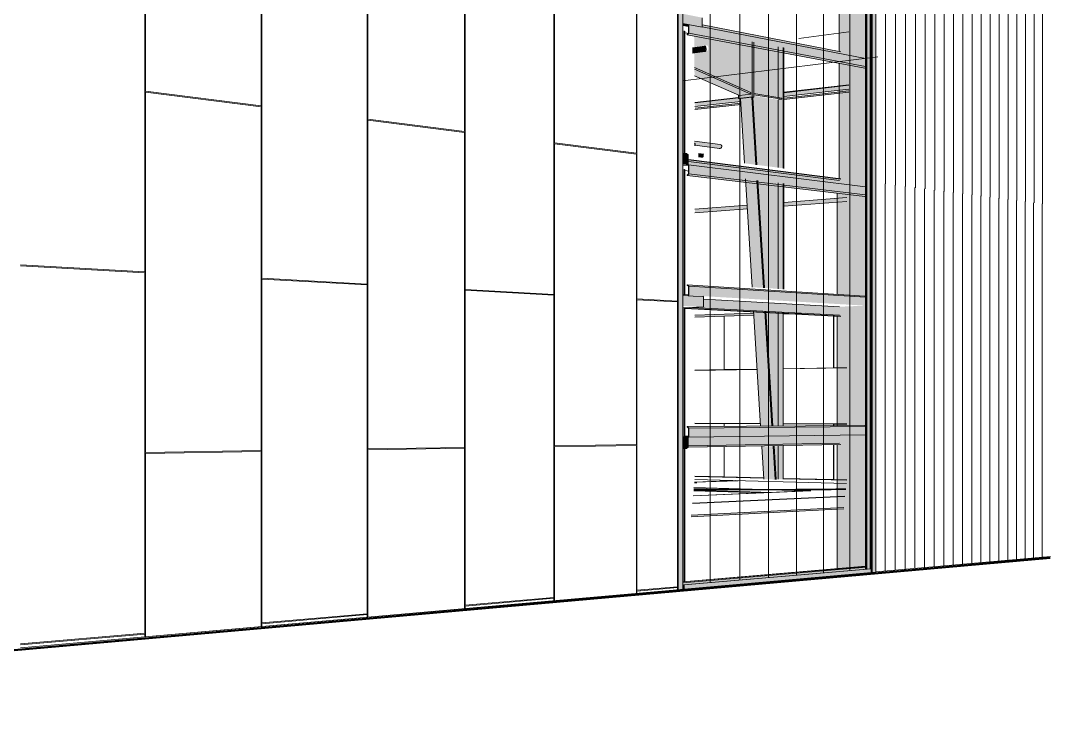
# Model space of a CAD drawing. Header units: inches. Extents: x -2804 to 58974, y -36095 to 66.
# Drawn here: x -2803.428 to -2802.874, y 59.827 to 60.211 of the extents above; entities that cross this region are included whole.
import ezdxf

# ---------------------------------------------------------------- set-up
doc = ezdxf.new("R2010")
doc.units = ezdxf.units.IN
doc.header["$MEASUREMENT"] = 0
doc.linetypes.add('Hidden', pattern=[0.28125, 0.1875, -0.09375])
for name, color, linetype, lineweight in [('A-CLNG', 13, 'Continuous', 13), ('A-DETL', 90, 'Continuous', 9), ('A-FLOR', 192, 'Continuous', 13), ('A-FLOR-OTLN', 90, 'Continuous', 9), ('A-GLAZ-CURT', 52, 'Continuous', 9), ('A-GLAZ-CWMG', 51, 'Continuous', 9), ('A-PROP-SBCK', 71, 'Hidden', 50), ('A-WALL', 113, 'Continuous', 13), ('A-WALL-PATT', 111, 'Continuous', 13), ('Conc', 7, 'Continuous', 9), ('L-SITE-WALL', 31, 'Continuous', 13), ('Q-SPCQ', 91, 'Continuous', 9), ('S-BEAM', 12, 'Continuous', 9), ('S-COLS', 52, 'Continuous', 9)]:
    doc.layers.add(name, color=color, linetype=linetype, lineweight=lineweight)

# ---------------------------------------------------------------- blocks, each defined once
blk = doc.blocks.new('FP_4-Entrance - Xcel')
at = {"layer": 'A-WALL-PATT', "lineweight": 9}
for p, q in [((-2803.36089, 60.07558), (-2803.36089, 60.26956)), ((-2803.36055, 60.17278), (-2803.36055, 60.26949)), ((-2803.2983, 60.16491), (-2803.2983, 60.25722)), ((-2803.29799, 60.0721), (-2803.29799, 60.25715)), ((-2803.24119, 60.06896), (-2803.24119, 60.24595)), ((-2803.24091, 60.15765), (-2803.24091, 60.24589)), ((-2803.18887, 60.15107), (-2803.18887, 60.23563)), ((-2803.18861, 60.06605), (-2803.18861, 60.23558)), ((-2803.14077, 60.0634), (-2803.14077, 60.22614)), ((-2803.14053, 60.14495), (-2803.14053, 60.2261)), ((-2803.09639, 60.13937), (-2803.09639, 60.21739)), ((-2803.09617, 60.06094), (-2803.09617, 60.21734)), ((-2803.2983, 60.16491), (-2803.36055, 60.17278)), ((-2803.36055, 60.17227), (-2803.2983, 60.16443)), ((-2803.36055, 59.97834), (-2803.36055, 60.17227)), ((-2803.2983, 59.97933), (-2803.2983, 60.16443)), ((-2803.18887, 60.15107), (-2803.24091, 60.15765)), ((-2803.24091, 60.15719), (-2803.18887, 60.15063)), ((-2803.24091, 59.98024), (-2803.24091, 60.15719)), ((-2803.18887, 59.98106), (-2803.18887, 60.15063)), ((-2803.09639, 60.13937), (-2803.14053, 60.14495)), ((-2803.14053, 60.14453), (-2803.09639, 60.13897)), ((-2803.14053, 59.98183), (-2803.14053, 60.14453)), ((-2803.09639, 59.98253), (-2803.09639, 60.13897)), ((-2803.36089, 60.07558), (-2803.42777, 60.07928)), ((-2803.36089, 60.07507), (-2803.42777, 60.07875)), ((-2803.36089, 59.88109), (-2803.36089, 60.07507)), ((-2803.24119, 60.06896), (-2803.29799, 60.0721)), ((-2803.29799, 59.88656), (-2803.29799, 60.07162)), ((-2803.24119, 60.0685), (-2803.29799, 60.07162)), ((-2803.24119, 59.89151), (-2803.24119, 60.0685)), ((-2803.14077, 60.0634), (-2803.18861, 60.06605)), ((-2803.18861, 59.89608), (-2803.18861, 60.06561)), ((-2803.14077, 60.06298), (-2803.18861, 60.06561)), ((-2803.14077, 59.90024), (-2803.14077, 60.06298)), ((-2803.07429, 60.05973), (-2803.09617, 60.06094)), ((-2803.09617, 59.90412), (-2803.09617, 60.06053)), ((-2803.07429, 60.05933), (-2803.09617, 60.06053)), ((-2803.18887, 59.98106), (-2803.24091, 59.98024)), ((-2803.24091, 59.97978), (-2803.18887, 59.98062)), ((-2803.24091, 59.89107), (-2803.24091, 59.97978)), ((-2803.18887, 59.89562), (-2803.18887, 59.98062)), ((-2803.09639, 59.98253), (-2803.14053, 59.98183)), ((-2803.14053, 59.98141), (-2803.09639, 59.98212)), ((-2803.14053, 59.89984), (-2803.14053, 59.98141)), ((-2803.09639, 59.9037), (-2803.09639, 59.98212)), ((-2803.2983, 59.97933), (-2803.36055, 59.97834)), ((-2803.36055, 59.97784), (-2803.2983, 59.97885)), ((-2803.36055, 59.88062), (-2803.36055, 59.97784)), ((-2803.2983, 59.88606), (-2803.2983, 59.97885)), ((-2803.09639, 59.90248), (-2803.09639, 59.9037)), ((-2803.09617, 59.90412), (-2803.07429, 59.90603)), ((-2803.09617, 59.90372), (-2803.07429, 59.90563)), ((-2803.09617, 59.9025), (-2803.09617, 59.90372)), ((-2803.18861, 59.89608), (-2803.14077, 59.90024)), ((-2803.14077, 59.89982), (-2803.18861, 59.89564)), ((-2803.14077, 59.89855), (-2803.14077, 59.89982)), ((-2803.14053, 59.89857), (-2803.14053, 59.89984)), ((-2803.29799, 59.88656), (-2803.24119, 59.89151)), ((-2803.18887, 59.8943), (-2803.18887, 59.89562)), ((-2803.18861, 59.89432), (-2803.18861, 59.89564)), ((-2803.2983, 59.88461), (-2803.2983, 59.88606)), ((-2803.29799, 59.88608), (-2803.24119, 59.89105)), ((-2803.29799, 59.88464), (-2803.29799, 59.88608)), ((-2803.24119, 59.88967), (-2803.24119, 59.89105)), ((-2803.24091, 59.88969), (-2803.24091, 59.89107)), ((-2803.42777, 59.87527), (-2803.36089, 59.88109)), ((-2803.36089, 59.88059), (-2803.42777, 59.87474)), ((-2803.36089, 59.87908), (-2803.36089, 59.88059)), ((-2803.36055, 59.87911), (-2803.36055, 59.88062))]:
    blk.add_line(p, q, dxfattribs=at)
blk = doc.blocks.new('FP_21-Entrance - Xcel')
at = {"layer": 'A-WALL-PATT', "lineweight": 9}
for p, q in [((-2802.99029, 60.05241), (-2802.99029, 60.02383)), ((-2802.99013, 60.02384), (-2802.99013, 60.0524)), ((-2803.04921, 60.05166), (-2803.04921, 60.02291)), ((-2803.04907, 60.02291), (-2803.04907, 60.05166)), ((-2803.03136, 60.02304), (-2803.06486, 60.02251)), ((-2803.04921, 60.02291), (-2803.06486, 60.02266)), ((-2803.03137, 60.02319), (-2803.04907, 60.02291)), ((-2802.99029, 60.02383), (-2803.0172, 60.02341)), ((-2802.98322, 60.02379), (-2803.0172, 60.02326)), ((-2802.98322, 60.02394), (-2802.99013, 60.02384)), ((-2803.02959, 59.99393), (-2803.06486, 59.99408)), ((-2803.04921, 59.99386), (-2803.06486, 59.99393)), ((-2803.04921, 59.99386), (-2803.04921, 59.99226)), ((-2803.04907, 59.99226), (-2803.04907, 59.99386)), ((-2803.02958, 59.99378), (-2803.04907, 59.99386)), ((-2802.98322, 59.99374), (-2803.0172, 59.99388)), ((-2802.99029, 59.99361), (-2803.0172, 59.99373)), ((-2802.99029, 59.99361), (-2802.99029, 59.9927)), ((-2802.99013, 59.9927), (-2802.99013, 59.99361)), ((-2802.98322, 59.99358), (-2802.99013, 59.99361)), ((-2803.04921, 59.98118), (-2803.04921, 59.96511)), ((-2803.04907, 59.96511), (-2803.04907, 59.98118)), ((-2802.99029, 59.98225), (-2802.99029, 59.96371)), ((-2802.99013, 59.9637), (-2802.99013, 59.98225)), ((-2803.04921, 59.96511), (-2803.06486, 59.96549)), ((-2803.02778, 59.96445), (-2803.06486, 59.96534)), ((-2803.02779, 59.9646), (-2803.04907, 59.96511)), ((-2802.99029, 59.96371), (-2803.0172, 59.96435)), ((-2802.98322, 59.96338), (-2803.0172, 59.9642)), ((-2802.98322, 59.96354), (-2802.99013, 59.9637))]:
    blk.add_line(p, q, dxfattribs=at)
blk = doc.blocks.new('FP_30-Entrance - Xcel')
at = {"layer": 'A-WALL-PATT', "lineweight": 9}
for p, q in [((-2803.05668, 59.90828), (-2803.05668, 60.4458)), ((-2803.04075, 59.90966), (-2803.04075, 60.44038)), ((-2803.02529, 59.91099), (-2803.02529, 60.43512)), ((-2803.01028, 59.91229), (-2803.01028, 60.43002)), ((-2802.9957, 59.91355), (-2802.9957, 60.42506)), ((-2802.98153, 59.91477), (-2802.98153, 60.42024))]:
    blk.add_line(p, q, dxfattribs=at)
blk = doc.blocks.new('FP_31-Entrance - Xcel')
at = {"layer": 'A-WALL-PATT', "lineweight": 9}
for p, q in [((-2802.96233, 60.12289), (-2802.96233, 60.41698)), ((-2802.95692, 60.1222), (-2802.95692, 60.41511)), ((-2802.95156, 60.12152), (-2802.95156, 60.41327)), ((-2802.94627, 60.12085), (-2802.94627, 60.41146)), ((-2802.94103, 60.12018), (-2802.94103, 60.40966)), ((-2802.93585, 60.11952), (-2802.93585, 60.40788)), ((-2802.93072, 60.11887), (-2802.93072, 60.40612)), ((-2802.92565, 60.11823), (-2802.92565, 60.40437)), ((-2802.92064, 60.11759), (-2802.92064, 60.40265)), ((-2802.91568, 60.11696), (-2802.91568, 60.40095)), ((-2802.91077, 60.11634), (-2802.91077, 60.39926)), ((-2802.90592, 60.11572), (-2802.90592, 60.39759)), ((-2802.90111, 60.11511), (-2802.90111, 60.39594)), ((-2802.89636, 60.11451), (-2802.89636, 60.39431)), ((-2802.89165, 60.11391), (-2802.89165, 60.39269)), ((-2802.887, 60.11332), (-2802.887, 60.39109)), ((-2802.88239, 60.11274), (-2802.88239, 60.38951)), ((-2802.87783, 60.11216), (-2802.87783, 60.38794))]:
    blk.add_line(p, q, dxfattribs=at)
blk = doc.blocks.new('FP_32-Entrance - Xcel')
at = {"layer": 'A-WALL-PATT', "lineweight": 9}
for p, q in [((-2802.96259, 59.91449), (-2802.96259, 60.12292)), ((-2802.95717, 59.91497), (-2802.95717, 60.12223)), ((-2802.95181, 59.91544), (-2802.95181, 60.12155)), ((-2802.94651, 59.91591), (-2802.94651, 60.12088)), ((-2802.94127, 59.91637), (-2802.94127, 60.12021)), ((-2802.93609, 59.91683), (-2802.93609, 60.11955)), ((-2802.93096, 59.91729), (-2802.93096, 60.1189)), ((-2802.92589, 59.91773), (-2802.92589, 60.11826)), ((-2802.92087, 59.91818), (-2802.92087, 60.11762)), ((-2802.91591, 59.91861), (-2802.91591, 60.11699)), ((-2802.911, 59.91905), (-2802.911, 60.11637)), ((-2802.90614, 59.91948), (-2802.90614, 60.11575)), ((-2802.90133, 59.9199), (-2802.90133, 60.11514)), ((-2802.89658, 59.92032), (-2802.89658, 60.11454)), ((-2802.89187, 59.92074), (-2802.89187, 60.11394)), ((-2802.88721, 59.92115), (-2802.88721, 60.11335)), ((-2802.8826, 59.92156), (-2802.8826, 60.11276)), ((-2802.87804, 59.92196), (-2802.87804, 60.11218))]:
    blk.add_line(p, q, dxfattribs=at)

msp = doc.modelspace()

# ---------------------------------------------------------------- hatches: boundary and pattern name
at = {"layer": 'A-FLOR', "lineweight": 5}
msp.add_hatch(color=256, dxfattribs=at).paths.add_polyline_path([(-2803.06682, 59.94359), (-2802.98479, 59.9479), (-2802.98479, 59.94877), (-2803.06682, 59.94453)], flags=0)
at = {"layer": 'A-GLAZ-CWMG', "lineweight": 5}
h = msp.add_hatch(color=256, dxfattribs=at)
h.paths.add_polyline_path([(-2803.07382, 59.90444), (-2803.07382, 60.28676), (-2803.07429, 60.2869), (-2803.07429, 59.90447)], flags=0)
h.paths.add_polyline_path([(-2803.07382, 60.29288), (-2803.07382, 60.45627), (-2803.07707, 60.45524), (-2803.07707, 60.29381), (-2803.07429, 60.29302)], flags=0)
for points in [[(-2803.07382, 59.90444), (-2803.07142, 59.90465), (-2803.07142, 60.45094), (-2803.07382, 60.45627), (-2803.07382, 60.29288), (-2803.07274, 60.29259), (-2803.07274, 60.28701), (-2803.07196, 60.28637), (-2803.07203, 60.28629), (-2803.07382, 60.28676), (-2803.07382, 59.90807)], [(-2802.96943, 59.91368), (-2802.96747, 59.91385), (-2802.96747, 60.41964), (-2802.96943, 60.41623), (-2802.96943, 59.93572)], [(-2802.97242, 59.91553), (-2802.97057, 59.91573), (-2802.97057, 60.41655), (-2802.97162, 60.41691), (-2802.97273, 60.41498), (-2802.97242, 60.41488), (-2802.97242, 59.91572)], [(-2802.9726, 59.91552), (-2802.97243, 59.91553), (-2802.97243, 60.41488), (-2802.9726, 60.41457), (-2802.9726, 59.91572)], [(-2802.96958, 59.91396), (-2802.96958, 60.4162), (-2802.97057, 60.41655), (-2802.97057, 59.91569), (-2802.96993, 59.91572), (-2802.96993, 59.91398)], [(-2802.96943, 59.91368), (-2802.96943, 60.41623), (-2802.96961, 60.41618), (-2802.96961, 59.91369)], [(-2803.07138, 59.90823), (-2802.9726, 59.91664), (-2802.9726, 59.917), (-2803.07138, 59.90862)], [(-2803.07137, 59.90524), (-2803.0708, 59.90529), (-2803.0708, 59.90692), (-2803.0709, 59.90693), (-2803.0709, 59.90703), (-2802.97304, 59.91548), (-2802.97304, 59.9166), (-2803.07137, 59.90822), (-2803.07137, 59.90692)], [(-2803.07075, 59.90471), (-2802.96997, 59.91363), (-2802.96997, 59.91572), (-2803.07075, 59.90702)], [(-2803.07075, 59.90471), (-2803.07075, 59.90702), (-2803.07094, 59.90703), (-2803.07094, 59.90693), (-2803.07085, 59.90693), (-2803.07085, 59.90481), (-2803.07105, 59.90483), (-2803.07141, 59.90477), (-2803.07141, 59.90475), (-2803.07105, 59.90473)], [(-2803.07141, 59.90479), (-2803.07105, 59.90483), (-2803.07141, 59.90485)]]:
    msp.add_hatch(color=256, dxfattribs=at).paths.add_polyline_path(points, flags=0)
h = msp.add_hatch(color=256, dxfattribs=at)
h.paths.add_polyline_path([(-2802.97304, 59.91548), (-2802.9726, 59.91552), (-2802.9726, 59.91664), (-2802.97304, 59.9166), (-2802.97304, 59.91572)], flags=0)
h.paths.add_polyline_path([(-2802.9726, 59.917), (-2802.9726, 60.41457), (-2802.97313, 60.41443), (-2802.97313, 59.91703), (-2802.97304, 59.91702)], flags=0)
at = {"layer": 'L-SITE-WALL', "lineweight": 5}
h = msp.add_hatch(color=256, dxfattribs=at)
h.paths.add_polyline_path([(-2802.98284, 60.1226), (-2802.97309, 60.12339), (-2802.97309, 60.18549), (-2802.97348, 60.18513), (-2802.98725, 60.18784), (-2802.98725, 60.12568), (-2802.98642, 60.12557), (-2802.98631, 60.12546), (-2802.98709, 60.12476), (-2802.98709, 60.12315), (-2802.98379, 60.12273)], flags=0)
h.paths.add_polyline_path([(-2802.97057, 60.12359), (-2802.96958, 60.12367), (-2802.96958, 60.4162), (-2802.97057, 60.41656), (-2802.97057, 60.12846)], flags=0)
h.paths.add_polyline_path([(-2802.97309, 60.1904), (-2802.97309, 60.25452), (-2802.97348, 60.25414), (-2802.98488, 60.25721), (-2802.98725, 60.25682), (-2802.98725, 60.19417), (-2802.98642, 60.194), (-2802.98631, 60.19389), (-2802.98703, 60.19322), (-2802.98533, 60.19287)], flags=0)
h.paths.add_polyline_path([(-2802.97309, 60.25947), (-2802.97309, 60.32354), (-2802.97348, 60.32315), (-2802.98246, 60.32623), (-2802.98725, 60.3252), (-2802.98725, 60.26337), (-2802.97643, 60.26039)], flags=0)
h.paths.add_polyline_path([(-2802.97309, 60.32852), (-2802.97309, 60.402), (-2802.98725, 60.39829), (-2802.98725, 60.33346), (-2802.97643, 60.32969)], flags=0)
h = msp.add_hatch(color=256, dxfattribs=at)
h.paths.add_polyline_path([(-2802.96958, 59.91397), (-2802.96958, 60.12367), (-2802.97057, 60.12359), (-2802.97057, 59.91569), (-2802.96993, 59.91572), (-2802.96993, 59.91399)], flags=0)
h.paths.add_polyline_path([(-2802.98833, 59.91568), (-2802.97309, 59.91702), (-2802.97309, 59.98776), (-2802.98709, 59.98758), (-2802.98709, 59.98332), (-2802.98631, 59.98267), (-2802.98642, 59.98255), (-2802.98833, 59.98252), (-2802.98833, 59.9157)], flags=0)
h.paths.add_polyline_path([(-2802.97309, 59.99261), (-2802.97309, 60.05732), (-2802.98709, 60.05677), (-2802.98709, 60.05224), (-2802.98631, 60.05163), (-2802.98642, 60.05151), (-2802.98833, 60.05162), (-2802.98833, 59.99281), (-2802.97348, 59.99292)], flags=0)
h.paths.add_polyline_path([(-2802.97309, 60.06217), (-2802.97309, 60.11647), (-2802.97348, 60.11612), (-2802.98833, 60.11795), (-2802.98833, 60.06345), (-2802.97348, 60.06247)], flags=0)
h.paths.add_polyline_path([(-2802.97309, 60.12135), (-2802.97309, 60.12339), (-2802.98284, 60.1226)], flags=0)
at = {"layer": 'Q-SPCQ', "lineweight": 5}
for points in [[(-2803.06625, 60.19493), (-2803.06038, 60.19572), (-2803.06035, 60.1961), (-2803.06028, 60.19644), (-2803.06015, 60.19672), (-2803.05999, 60.19693), (-2803.05981, 60.19704), (-2803.06625, 60.19616), (-2803.06625, 60.19497)], [(-2803.06027, 60.19526), (-2803.05889, 60.19545), (-2803.05891, 60.19581), (-2803.05898, 60.19615), (-2803.0591, 60.19645), (-2803.05925, 60.1967), (-2803.05942, 60.19687), (-2803.05961, 60.19695), (-2803.05982, 60.19692), (-2803.06003, 60.19674), (-2803.06015, 60.19655), (-2803.06027, 60.19617), (-2803.0603, 60.19596), (-2803.06031, 60.19561), (-2803.06029, 60.19534)], [(-2803.06625, 60.1932), (-2803.05961, 60.19411), (-2803.05981, 60.19419), (-2803.05999, 60.19437), (-2803.06015, 60.19464), (-2803.06028, 60.19497), (-2803.06035, 60.19534), (-2803.06038, 60.19572), (-2803.06625, 60.19493), (-2803.06625, 60.1932)], [(-2803.0596, 60.19421), (-2803.05941, 60.19423), (-2803.05922, 60.19436), (-2803.0591, 60.19452), (-2803.05898, 60.19478), (-2803.05891, 60.1951), (-2803.05891, 60.19544), (-2803.06027, 60.19524), (-2803.06014, 60.19481), (-2803.06006, 60.19463), (-2803.05987, 60.19438), (-2803.05972, 60.19426), (-2803.05963, 60.19422)], [(-2803.06505, 60.14372), (-2803.0649, 60.14373), (-2803.0649, 60.14448), (-2803.06505, 60.14473), (-2803.06505, 60.14373)], [(-2803.06494, 60.14366), (-2803.0649, 60.1437), (-2803.0649, 60.14373), (-2803.06505, 60.14368), (-2803.06501, 60.14367), (-2803.06496, 60.14366)], [(-2803.05045, 60.14309), (-2803.05049, 60.14336), (-2803.05059, 60.14361), (-2803.05076, 60.14382), (-2803.05098, 60.14397), (-2803.05123, 60.14405), (-2803.06504, 60.14591), (-2803.06504, 60.14506), (-2803.05092, 60.14315)], [(-2803.05151, 60.14191), (-2803.05123, 60.14197), (-2803.05092, 60.14215), (-2803.05076, 60.14229), (-2803.05059, 60.14253), (-2803.05049, 60.1428), (-2803.05045, 60.14309), (-2803.06504, 60.14506), (-2803.06504, 60.14473), (-2803.06498, 60.14469), (-2803.06489, 60.14448), (-2803.06483, 60.14444), (-2803.06483, 60.14373), (-2803.06489, 60.1437), (-2803.06489, 60.14367), (-2803.05178, 60.14192)], [(-2803.0601, 60.13801), (-2803.06015, 60.13831), (-2803.06026, 60.13855), (-2803.06043, 60.13874), (-2803.06065, 60.13887), (-2803.06085, 60.13894), (-2803.06299, 60.13918), (-2803.06299, 60.13838), (-2803.06116, 60.13814)], [(-2803.0608, 60.13696), (-2803.06057, 60.13709), (-2803.06037, 60.13728), (-2803.06022, 60.13752), (-2803.06013, 60.13778), (-2803.0601, 60.13801), (-2803.06299, 60.13838), (-2803.06299, 60.13724), (-2803.06129, 60.13702)]]:
    msp.add_hatch(color=256, dxfattribs=at).paths.add_polyline_path(points, flags=0)
h = msp.add_hatch(color=256, dxfattribs=at)
h.paths.add_polyline_path([(-2803.05961, 60.19411), (-2803.05941, 60.19412), (-2803.05922, 60.19423), (-2803.05906, 60.19444), (-2803.05894, 60.19472), (-2803.05886, 60.19506), (-2803.05883, 60.19544), (-2803.05886, 60.19582), (-2803.05894, 60.19619), (-2803.05906, 60.19652), (-2803.05922, 60.19678), (-2803.05941, 60.19697), (-2803.05961, 60.19705), (-2803.05981, 60.19704), (-2803.05999, 60.19693), (-2803.06015, 60.19672), (-2803.06028, 60.19644), (-2803.06035, 60.1961), (-2803.06038, 60.19572), (-2803.06035, 60.19534), (-2803.06028, 60.19497), (-2803.06015, 60.19464), (-2803.05999, 60.19437), (-2803.05981, 60.19419)], flags=0)
h.paths.add_polyline_path([(-2803.05961, 60.19421), (-2803.05979, 60.19429), (-2803.05997, 60.19446), (-2803.06011, 60.1947), (-2803.06023, 60.19501), (-2803.0603, 60.19535), (-2803.06033, 60.19571), (-2803.0603, 60.19606), (-2803.06023, 60.19638), (-2803.06011, 60.19664), (-2803.05997, 60.19683), (-2803.05979, 60.19694), (-2803.05961, 60.19695), (-2803.05942, 60.19687), (-2803.05925, 60.1967), (-2803.0591, 60.19645), (-2803.05898, 60.19615), (-2803.05891, 60.19581), (-2803.05889, 60.19545), (-2803.05891, 60.1951), (-2803.05898, 60.19478), (-2803.0591, 60.19452), (-2803.05925, 60.19433), (-2803.05942, 60.19422)], flags=0)
h = msp.add_hatch(color=256, dxfattribs=at)
h.paths.add_polyline_path([(-2803.06494, 60.14354), (-2803.06494, 60.14366), (-2803.06505, 60.14368), (-2803.06505, 60.14356)], flags=0)
h.paths.add_polyline_path([(-2803.06484, 60.14373), (-2803.06484, 60.14447), (-2803.0649, 60.14448), (-2803.0649, 60.14373)], flags=0)
at = {"layer": 'S-BEAM', "lineweight": 5}
for points in [[(-2803.06098, 60.2072), (-2803.06098, 60.21236), (-2803.07134, 60.21443), (-2803.07134, 60.20921), (-2803.06205, 60.2074)], [(-2803.06826, 60.20756), (-2803.06827, 60.20841), (-2803.06811, 60.20858), (-2803.07134, 60.20921), (-2803.07133, 60.20815), (-2803.06898, 60.2077)], [(-2803.06898, 60.20318), (-2803.06811, 60.20406), (-2803.06811, 60.20858), (-2803.06827, 60.20841), (-2803.06827, 60.20412), (-2803.06909, 60.2033)], [(-2802.9731, 60.18601), (-2802.9731, 60.19021), (-2803.06811, 60.20868), (-2803.06811, 60.20406), (-2802.98791, 60.18882)], [(-2802.9731, 60.19021), (-2802.97309, 60.19039), (-2803.06098, 60.20747), (-2803.06098, 60.20729), (-2802.97514, 60.19061)], [(-2802.98631, 60.19389), (-2802.98642, 60.194), (-2803.06078, 60.20854), (-2803.06078, 60.20845), (-2802.98769, 60.19416)], [(-2802.98703, 60.19322), (-2802.98631, 60.19389), (-2803.06078, 60.20845), (-2803.06077, 60.20757), (-2802.98768, 60.19334)], [(-2802.97348, 60.18513), (-2802.97309, 60.18549), (-2802.9731, 60.18601), (-2803.06811, 60.20406), (-2803.06898, 60.20318), (-2802.97599, 60.1856)], [(-2803.04147, 60.16885), (-2803.03411, 60.1697), (-2803.03411, 60.19942), (-2803.03741, 60.20007), (-2803.03741, 60.1733), (-2803.03472, 60.17209), (-2803.03472, 60.17115), (-2803.04086, 60.17044), (-2803.04147, 60.17071), (-2803.04147, 60.17044)], [(-2803.03315, 60.16954), (-2803.03315, 60.19924), (-2803.03411, 60.19942), (-2803.03411, 60.1697)], [(-2803.03472, 60.17115), (-2803.03472, 60.17209), (-2803.06513, 60.18557), (-2803.06513, 60.1846), (-2803.04094, 60.1739)], [(-2803.04086, 60.17044), (-2803.03472, 60.17115), (-2803.06513, 60.1846), (-2803.0651, 60.18108), (-2803.05098, 60.17488)], [(-2803.01804, 60.16842), (-2803.01804, 60.16903), (-2803.03314, 60.17153), (-2803.03314, 60.1709), (-2803.01973, 60.1687)], [(-2803.06852, 60.13857), (-2803.0694, 60.13924), (-2803.07133, 60.13949), (-2803.07134, 60.13893), (-2803.07059, 60.13883)], [(-2803.06852, 60.13336), (-2803.06852, 60.13857), (-2803.07134, 60.13893), (-2803.07134, 60.13371), (-2803.07061, 60.13362)], [(-2802.98709, 60.12315), (-2802.98709, 60.12476), (-2803.06831, 60.13497), (-2803.06835, 60.13326), (-2803.06836, 60.13319), (-2803.0681, 60.1332), (-2802.98725, 60.12317)], [(-2802.98631, 60.12546), (-2802.98642, 60.12557), (-2803.06832, 60.13594), (-2803.06832, 60.13583), (-2802.98726, 60.12558)], [(-2802.98709, 60.12476), (-2802.98631, 60.12546), (-2803.06832, 60.13583), (-2803.06831, 60.13497), (-2802.98725, 60.12478)], [(-2803.06881, 60.13304), (-2803.06866, 60.13309), (-2803.06856, 60.13321), (-2803.06852, 60.13336), (-2803.07134, 60.13371), (-2803.07134, 60.13335)], [(-2803.06898, 60.12745), (-2803.06811, 60.12828), (-2803.06811, 60.13289), (-2803.06819, 60.13309), (-2803.06839, 60.13316), (-2803.06866, 60.1331), (-2803.0688, 60.13304), (-2803.07129, 60.13281), (-2803.07129, 60.13272), (-2803.06831, 60.13296), (-2803.06827, 60.13288), (-2803.06827, 60.12834), (-2803.06909, 60.12757)], [(-2802.9731, 60.12114), (-2802.97309, 60.12135), (-2803.06819, 60.13309), (-2803.06811, 60.13289), (-2802.97514, 60.12139)], [(-2802.9731, 60.11693), (-2802.9731, 60.12114), (-2803.06811, 60.13289), (-2803.06811, 60.12828), (-2803.01074, 60.12143)], [(-2802.97348, 60.11612), (-2802.97309, 60.11647), (-2802.9731, 60.11693), (-2803.06811, 60.12828), (-2803.06898, 60.12745), (-2802.97599, 60.11642)], [(-2803.06856, 60.06292), (-2803.06839, 60.06292), (-2803.06819, 60.06302), (-2803.06811, 60.06323), (-2803.06811, 60.06785), (-2803.06898, 60.06856), (-2803.06909, 60.06842), (-2803.06827, 60.06776), (-2803.06831, 60.06313), (-2803.06839, 60.0631), (-2803.06875, 60.06308)], [(-2802.9731, 60.06184), (-2802.97309, 60.06217), (-2802.97348, 60.06247), (-2803.06898, 60.06856), (-2803.06811, 60.06785), (-2802.97514, 60.06197)], [(-2803.06025, 60.06209), (-2803.06071, 60.06246), (-2803.06857, 60.06292), (-2803.06876, 60.06308), (-2803.0683, 60.06314), (-2803.0683, 60.06322), (-2803.07133, 60.0634), (-2803.07134, 60.06273), (-2803.06102, 60.06213)], [(-2802.97309, 60.05734), (-2802.9731, 60.05764), (-2803.06811, 60.06323), (-2803.06819, 60.06302), (-2803.06839, 60.06292), (-2802.97542, 60.05748)], [(-2802.9731, 60.05764), (-2802.9731, 60.06184), (-2803.06811, 60.06785), (-2803.06811, 60.06323), (-2803.01074, 60.05985)], [(-2803.06025, 60.05692), (-2803.06025, 60.06209), (-2803.07134, 60.06273), (-2803.07134, 60.05751), (-2803.06774, 60.05732)], [(-2803.06054, 60.05662), (-2803.0604, 60.05666), (-2803.06029, 60.05677), (-2803.06025, 60.05692), (-2803.07134, 60.05751), (-2803.07134, 60.05719), (-2803.06774, 60.057)], [(-2802.98709, 60.05224), (-2802.98709, 60.0567), (-2803.06004, 60.06086), (-2803.06008, 60.0568), (-2803.06018, 60.05669), (-2803.06033, 60.05664), (-2803.06618, 60.05641), (-2803.01051, 60.05348)], [(-2802.98709, 60.0567), (-2802.98706, 60.05677), (-2802.98698, 60.05681), (-2803.06004, 60.06095), (-2803.06004, 60.06086), (-2802.9872, 60.0567)], [(-2802.98631, 60.05163), (-2802.98709, 60.05224), (-2803.06618, 60.05641), (-2803.0702, 60.05625), (-2803.0702, 60.056), (-2803.01052, 60.05289)], [(-2802.98642, 60.05151), (-2802.98631, 60.05163), (-2803.0702, 60.056), (-2803.0702, 60.05586), (-2803.01052, 60.05276)], [(-2803.06839, 59.98657), (-2803.06825, 59.9866), (-2803.06814, 59.98671), (-2803.06811, 59.98686), (-2803.06811, 59.99147), (-2803.06898, 59.99223), (-2803.06909, 59.9921), (-2803.06827, 59.99139), (-2803.06829, 59.9868), (-2803.06839, 59.98674), (-2803.0688, 59.98673), (-2803.06866, 59.98669), (-2803.06852, 59.98657)], [(-2803.06811, 59.99147), (-2802.9731, 59.99223), (-2802.97309, 59.99261), (-2802.97348, 59.99292), (-2803.06898, 59.99223)], [(-2803.06811, 59.98686), (-2802.9731, 59.98802), (-2802.9731, 59.99223), (-2803.06811, 59.99147), (-2803.06811, 59.99134)], [(-2803.07134, 59.9864), (-2803.06852, 59.98644), (-2803.06856, 59.98658), (-2803.06866, 59.98669), (-2803.06881, 59.98673), (-2803.07134, 59.9867), (-2803.07134, 59.9864)], [(-2803.07134, 59.98118), (-2803.06852, 59.98123), (-2803.06852, 59.98644), (-2803.07134, 59.9864), (-2803.07134, 59.9844)], [(-2803.06839, 59.98657), (-2802.97309, 59.98779), (-2802.9731, 59.98802), (-2803.06811, 59.98686), (-2803.06814, 59.98671), (-2803.06825, 59.9866)], [(-2803.06831, 59.98195), (-2802.98709, 59.98332), (-2802.98709, 59.98758), (-2803.06834, 59.98656), (-2803.06831, 59.98643), (-2803.06831, 59.98439)], [(-2803.07133, 59.98045), (-2803.0694, 59.98048), (-2803.06852, 59.98123), (-2803.07134, 59.98118)], [(-2803.06845, 59.98111), (-2802.98642, 59.98255), (-2802.98631, 59.98267), (-2803.06832, 59.98122)], [(-2803.06832, 59.98124), (-2802.98631, 59.98267), (-2802.98709, 59.98332), (-2803.06831, 59.98195), (-2803.06831, 59.9817)]]:
    msp.add_hatch(color=256, dxfattribs=at).paths.add_polyline_path(points, flags=0)
h = msp.add_hatch(color=256, dxfattribs=at)
h.paths.add_polyline_path([(-2803.02119, 59.96391), (-2803.02011, 59.96395), (-2803.02011, 59.98171), (-2803.02227, 59.98167), (-2803.02127, 59.96538)], flags=0)
h.paths.add_polyline_path([(-2803.02293, 59.99246), (-2803.02011, 59.99248), (-2803.02011, 60.054), (-2803.02671, 60.05435), (-2803.02297, 59.99304)], flags=0)
h.paths.add_polyline_path([(-2803.02011, 60.06639), (-2803.02011, 60.12341), (-2803.03101, 60.12472), (-2803.02748, 60.06687), (-2803.0208, 60.06644)], flags=0)
h.paths.add_polyline_path([(-2803.02011, 60.13165), (-2803.02011, 60.16819), (-2803.03313, 60.17032), (-2803.03313, 60.16955), (-2803.03375, 60.16947), (-2803.03153, 60.13311), (-2803.0208, 60.13173)], flags=0)
h.paths.add_polyline_path([(-2803.02011, 60.16938), (-2803.02011, 60.19675), (-2803.03313, 60.19925), (-2803.03313, 60.17153), (-2803.0208, 60.16949)], flags=0)
h.paths.add_polyline_path([(-2803.03741, 60.1733), (-2803.03741, 60.19912), (-2803.03734, 60.19953), (-2803.03741, 60.19952), (-2803.03741, 60.20007), (-2803.05689, 60.2038), (-2803.06512, 60.20473), (-2803.06512, 60.19656), (-2803.05842, 60.19747), (-2803.0582, 60.19736), (-2803.05798, 60.19711), (-2803.05779, 60.19673), (-2803.0577, 60.19637), (-2803.05767, 60.19623), (-2803.05764, 60.19585), (-2803.05772, 60.19523), (-2803.05783, 60.19493), (-2803.05795, 60.19474), (-2803.05806, 60.19462), (-2803.05831, 60.19451), (-2803.06512, 60.19359), (-2803.06512, 60.18558), (-2803.051, 60.17932)], flags=0)
h = msp.add_hatch(color=256, dxfattribs=at)
h.paths.add_polyline_path([(-2803.02166, 59.96373), (-2803.02119, 59.96375), (-2803.02229, 59.98167), (-2803.02276, 59.98166), (-2803.0227, 59.98068)], flags=0)
h.paths.add_polyline_path([(-2803.01743, 59.96388), (-2803.0172, 59.96389), (-2803.0172, 59.98176), (-2803.01743, 59.98176), (-2803.01743, 59.98068)], flags=0)
h.paths.add_polyline_path([(-2803.02342, 59.99246), (-2803.02295, 59.99246), (-2803.02673, 60.05435), (-2803.0272, 60.05437), (-2803.02353, 59.99429)], flags=0)
h.paths.add_polyline_path([(-2803.01743, 59.9925), (-2803.0172, 59.9925), (-2803.0172, 60.04732), (-2803.01714, 60.04732), (-2803.01715, 60.05279), (-2803.01697, 60.0528), (-2803.017, 60.05384), (-2803.01743, 60.05386), (-2803.01743, 59.99369)], flags=0)
h.paths.add_polyline_path([(-2803.01697, 60.06618), (-2803.01697, 60.12303), (-2803.01743, 60.12308), (-2803.01743, 60.06621), (-2803.01717, 60.0662)], flags=0)
h.paths.add_polyline_path([(-2803.02749, 60.06687), (-2803.03103, 60.12472), (-2803.03151, 60.12478), (-2803.02797, 60.0669), (-2803.02772, 60.06688)], flags=0)
h.paths.add_polyline_path([(-2803.01697, 60.13124), (-2803.01697, 60.19614), (-2803.01743, 60.19623), (-2803.01743, 60.1313), (-2803.0173, 60.13128)], flags=0)
h.paths.add_polyline_path([(-2803.03154, 60.13311), (-2803.03376, 60.16947), (-2803.03425, 60.16954), (-2803.03202, 60.13317), (-2803.03162, 60.13312)], flags=0)
h = msp.add_hatch(color=256, dxfattribs=at)
h.paths.add_polyline_path([(-2803.01743, 59.96388), (-2803.01743, 59.98176), (-2803.02011, 59.98171), (-2803.02011, 59.96395)], flags=0)
h.paths.add_polyline_path([(-2803.02011, 59.99248), (-2803.01743, 59.9925), (-2803.01743, 60.05386), (-2803.02011, 60.054), (-2803.02011, 59.99562)], flags=0)
h.paths.add_polyline_path([(-2803.01743, 60.06621), (-2803.01743, 60.12308), (-2803.02011, 60.12341), (-2803.02011, 60.06639)], flags=0)
h.paths.add_polyline_path([(-2803.01743, 60.1313), (-2803.01743, 60.19623), (-2803.02011, 60.19675), (-2803.02011, 60.16938), (-2803.01804, 60.16903), (-2803.01804, 60.16842), (-2803.02011, 60.16819), (-2803.02011, 60.13165), (-2803.01841, 60.13142)], flags=0)
h = msp.add_hatch(color=256, dxfattribs=at)
h.paths.add_polyline_path([(-2803.06486, 60.16646), (-2803.04136, 60.16917), (-2803.04136, 60.16941), (-2803.06486, 60.1667)], flags=0)
h.paths.add_polyline_path([(-2803.01697, 60.17198), (-2802.98212, 60.176), (-2802.98212, 60.17625), (-2803.01697, 60.17223)], flags=0)
h = msp.add_hatch(color=256, dxfattribs=at)
h.paths.add_polyline_path([(-2803.06486, 60.16446), (-2803.04018, 60.16727), (-2803.04028, 60.16874), (-2803.04041, 60.16872), (-2803.04136, 60.16888), (-2803.04136, 60.16917), (-2803.06486, 60.16646)], flags=0)
h.paths.add_polyline_path([(-2803.01697, 60.16992), (-2802.98212, 60.17389), (-2802.98212, 60.176), (-2803.01697, 60.17198), (-2803.01697, 60.17143)], flags=0)
h = msp.add_hatch(color=256, dxfattribs=at)
h.paths.add_polyline_path([(-2803.06484, 60.1636), (-2803.04011, 60.16643), (-2803.04011, 60.16645), (-2803.06484, 60.16362), (-2803.06484, 60.1636)], flags=0)
h.paths.add_polyline_path([(-2803.01695, 60.16902), (-2802.9821, 60.173), (-2802.9821, 60.17303), (-2803.01695, 60.16905), (-2803.01695, 60.16903)], flags=0)
h = msp.add_hatch(color=256, dxfattribs=at)
h.paths.add_polyline_path([(-2803.06484, 60.16288), (-2803.04007, 60.16567), (-2803.04011, 60.1664), (-2803.06484, 60.1636)], flags=0)
h.paths.add_polyline_path([(-2803.01695, 60.16828), (-2802.9821, 60.17221), (-2802.9821, 60.17297), (-2803.01695, 60.16902)], flags=0)
h = msp.add_hatch(color=256, dxfattribs=at)
h.paths.add_polyline_path([(-2803.02166, 59.96373), (-2803.02276, 59.98166), (-2803.02886, 59.98153), (-2803.02778, 59.96388)], flags=0)
h.paths.add_polyline_path([(-2803.02953, 59.99241), (-2803.02342, 59.99246), (-2803.0272, 60.05437), (-2803.03336, 60.0547), (-2803.02973, 59.99562)], flags=0)
h.paths.add_polyline_path([(-2803.02797, 60.0669), (-2803.03151, 60.12478), (-2803.03772, 60.12553), (-2803.03414, 60.0673)], flags=0)
h.paths.add_polyline_path([(-2803.03202, 60.13317), (-2803.03425, 60.16955), (-2803.04038, 60.16884), (-2803.03824, 60.13398)], flags=0)
h = msp.add_hatch(color=256, dxfattribs=at)
h.paths.add_polyline_path([(-2803.06486, 60.10731), (-2803.03664, 60.10941), (-2803.03677, 60.11144), (-2803.06486, 60.10931)], flags=0)
h.paths.add_polyline_path([(-2803.01697, 60.11087), (-2802.98322, 60.11338), (-2802.98322, 60.11549), (-2803.01697, 60.11294)], flags=0)
h = msp.add_hatch(color=256, dxfattribs=at)
h.paths.add_polyline_path([(-2803.06486, 60.0511), (-2803.03315, 60.05222), (-2803.03321, 60.0533), (-2803.06486, 60.05216)], flags=0)
h.paths.add_polyline_path([(-2803.01697, 60.0528), (-2803.0053, 60.05321), (-2803.01697, 60.05384)], flags=0)
at = {"layer": 'S-COLS', "lineweight": 5}
h = msp.add_hatch(color=256, dxfattribs=at)
h.paths.add_polyline_path([(-2803.07116, 59.90867), (-2803.07059, 59.90872), (-2803.07059, 59.98045), (-2803.07116, 59.98044), (-2803.07116, 59.90966)], flags=0)
h.paths.add_polyline_path([(-2803.07059, 59.98696), (-2803.07059, 60.05623), (-2803.07116, 60.05617), (-2803.07116, 59.98697)], flags=0)
h.paths.add_polyline_path([(-2803.07059, 60.06339), (-2803.07059, 60.13074), (-2803.07116, 60.13069), (-2803.07116, 60.06342)], flags=0)
h.paths.add_polyline_path([(-2803.07059, 60.13946), (-2803.07059, 60.20523), (-2803.07116, 60.20515), (-2803.07116, 60.13953)], flags=0)
h.paths.add_polyline_path([(-2803.07059, 60.21458), (-2803.07059, 60.27887), (-2803.07116, 60.27903), (-2803.07116, 60.2147)], flags=0)
h.paths.add_polyline_path([(-2803.07059, 60.28542), (-2803.07059, 60.35421), (-2803.07116, 60.35407), (-2803.07116, 60.28558)], flags=0)
h.paths.add_polyline_path([(-2803.07116, 60.35983), (-2803.07059, 60.35998), (-2803.07059, 60.42646), (-2803.07116, 60.42629), (-2803.07116, 60.3604)], flags=0)
h = msp.add_hatch(color=256, dxfattribs=at)
h.paths.add_polyline_path([(-2803.07059, 59.90872), (-2803.07023, 59.90875), (-2803.07023, 59.98046), (-2803.07059, 59.98045), (-2803.07059, 59.91582)], flags=0)
h.paths.add_polyline_path([(-2803.07059, 59.98696), (-2803.07023, 59.98697), (-2803.07023, 60.05624), (-2803.07059, 60.05623), (-2803.07059, 59.99133)], flags=0)
h.paths.add_polyline_path([(-2803.07023, 60.06337), (-2803.07023, 60.1307), (-2803.07059, 60.13074), (-2803.07059, 60.06339)], flags=0)
h.paths.add_polyline_path([(-2803.07023, 60.13941), (-2803.07023, 60.20516), (-2803.07059, 60.20523), (-2803.07059, 60.13946), (-2803.07042, 60.13944)], flags=0)
h.paths.add_polyline_path([(-2803.07023, 60.21451), (-2803.07023, 60.27878), (-2803.07059, 60.27887), (-2803.07059, 60.21458)], flags=0)
h.paths.add_polyline_path([(-2803.07023, 60.28533), (-2803.07023, 60.35409), (-2803.07059, 60.35421), (-2803.07059, 60.28542)], flags=0)
h.paths.add_polyline_path([(-2803.07059, 60.35998), (-2803.07023, 60.36007), (-2803.07023, 60.42635), (-2803.07059, 60.42646), (-2803.07059, 60.3604)], flags=0)

# ---------------------------------------------------------------- linework, layer by layer
at = {"layer": 'A-CLNG'}
msp.add_line((-2803.00888, 60.20112), (-2802.98212, 60.20471), dxfattribs=at)
at = {"layer": 'A-DETL'}
msp.add_line((-2803.07141, 60.17831), (-2802.96652, 60.19132), dxfattribs=at)
at = {"layer": 'A-FLOR'}
for p, q in [((-2803.06682, 59.94453), (-2802.98479, 59.94877)), ((-2802.98479, 59.9479), (-2803.06682, 59.94359))]:
    msp.add_line(p, q, dxfattribs=at)
at = {"layer": 'A-FLOR-OTLN'}
for p, q in [((-2803.06499, 59.96373), (-2802.98337, 59.96168)), ((-2803.06499, 59.9637), (-2802.98337, 59.96164)), ((-2803.06582, 59.95504), (-2803.00472, 59.95761)), ((-2803.06556, 59.95774), (-2803.02781, 59.95664)), ((-2803.06556, 59.95769), (-2803.02856, 59.95661)), ((-2803.06553, 59.95805), (-2803.02333, 59.95683)), ((-2803.06553, 59.958), (-2803.02408, 59.95679)), ((-2803.00472, 59.95761), (-2803.06541, 59.95932)), ((-2803.00255, 59.9576), (-2803.0654, 59.95937)), ((-2803.06516, 59.96194), (-2803.06391, 59.96198)), ((-2803.06512, 59.96236), (-2803.04287, 59.96314)), ((-2803.06512, 59.96228), (-2803.04164, 59.96311)), ((-2802.98414, 59.95461), (-2803.06622, 59.95085)), ((-2802.98413, 59.95473), (-2803.06621, 59.95098)), ((-2803.06583, 59.95493), (-2803.00255, 59.9576))]:
    msp.add_line(p, q, dxfattribs=at)
for points in [[(-2803.06549, 59.9583, 0), (-2803.06297, 59.95828, 0), (-2803.06045, 59.95827, 0), (-2803.05794, 59.95825, 0), (-2803.05544, 59.95824, 0), (-2803.05295, 59.95823, 0), (-2803.05047, 59.95822, 0), (-2803.048, 59.95821, 0), (-2803.04554, 59.9582, 0), (-2803.0431, 59.9582, 0), (-2803.04066, 59.95819, 0), (-2803.03824, 59.95819, 0), (-2803.03583, 59.95818, 0), (-2803.03343, 59.95818, 0), (-2803.03105, 59.95818, 0), (-2803.02869, 59.95818, 0), (-2803.02634, 59.95818, 0), (-2803.02401, 59.95818, 0), (-2803.0217, 59.95818, 0), (-2803.0194, 59.95819, 0), (-2803.01712, 59.95819, 0), (-2803.01486, 59.9582, 0), (-2803.01262, 59.95821, 0), (-2803.01041, 59.95822, 0), (-2803.00821, 59.95823, 0), (-2803.00603, 59.95824, 0), (-2803.00388, 59.95825, 0), (-2803.00175, 59.95826, 0), (-2802.99964, 59.95828, 0), (-2802.99755, 59.95829, 0), (-2802.99549, 59.95831, 0), (-2802.99345, 59.95833, 0), (-2802.99144, 59.95834, 0), (-2802.98946, 59.95836, 0), (-2802.9875, 59.95838, 0), (-2802.98556, 59.95841, 0), (-2802.98366, 59.95843, 0)], [(-2803.06549, 59.95825, 0), (-2803.06298, 59.95823, 0), (-2803.06047, 59.95822, 0), (-2803.05797, 59.95821, 0), (-2803.05547, 59.95819, 0), (-2803.05299, 59.95818, 0), (-2803.05051, 59.95817, 0), (-2803.04805, 59.95816, 0), (-2803.04559, 59.95815, 0), (-2803.04315, 59.95815, 0), (-2803.04072, 59.95814, 0), (-2803.0383, 59.95814, 0), (-2803.0359, 59.95813, 0), (-2803.03351, 59.95813, 0), (-2803.03113, 59.95813, 0), (-2803.02877, 59.95813, 0), (-2803.02642, 59.95813, 0), (-2803.02409, 59.95813, 0), (-2803.02178, 59.95813, 0), (-2803.01948, 59.95814, 0), (-2803.0172, 59.95814, 0), (-2803.01495, 59.95815, 0), (-2803.01271, 59.95816, 0), (-2803.01049, 59.95816, 0), (-2803.00829, 59.95817, 0), (-2803.00611, 59.95818, 0), (-2803.00395, 59.9582, 0), (-2803.00181, 59.95821, 0), (-2802.9997, 59.95822, 0), (-2802.99761, 59.95824, 0), (-2802.99555, 59.95825, 0), (-2802.9935, 59.95827, 0), (-2802.99148, 59.95829, 0), (-2802.98949, 59.95831, 0), (-2802.98752, 59.95833, 0), (-2802.98558, 59.95835, 0), (-2802.98367, 59.95837, 0)], [(-2803.06548, 59.95852, 0), (-2803.06305, 59.95851, 0), (-2803.06063, 59.9585, 0), (-2803.05822, 59.95848, 0), (-2803.05582, 59.95847, 0), (-2803.05343, 59.95846, 0), (-2803.05105, 59.95846, 0), (-2803.04868, 59.95845, 0), (-2803.04631, 59.95844, 0), (-2803.04397, 59.95844, 0), (-2803.04163, 59.95843, 0), (-2803.03931, 59.95843, 0), (-2803.037, 59.95842, 0), (-2803.0347, 59.95842, 0), (-2803.03242, 59.95842, 0), (-2803.03016, 59.95842, 0), (-2803.02791, 59.95843, 0), (-2803.02568, 59.95843, 0), (-2803.02346, 59.95843, 0), (-2803.02127, 59.95844, 0), (-2803.01909, 59.95844, 0), (-2803.01693, 59.95845, 0), (-2803.01479, 59.95846, 0), (-2803.01267, 59.95847, 0), (-2803.01057, 59.95848, 0), (-2803.00849, 59.95849, 0), (-2803.00644, 59.9585, 0), (-2803.00441, 59.95852, 0), (-2803.0024, 59.95853, 0), (-2803.00041, 59.95855, 0), (-2802.99844, 59.95857, 0), (-2802.99651, 59.95858, 0), (-2802.99459, 59.9586, 0), (-2802.9927, 59.95862, 0), (-2802.99084, 59.95864, 0), (-2802.989, 59.95866, 0), (-2802.98719, 59.95869, 0), (-2802.98541, 59.95871, 0), (-2802.98365, 59.95874, 0)]]:
    msp.add_polyline3d(points, dxfattribs=at)
at = {"layer": 'A-GLAZ-CWMG'}
for p, q in [((-2803.07142, 60.45094), (-2803.07142, 59.90465)), ((-2802.96747, 59.91385), (-2802.96747, 60.41964)), ((-2802.97313, 59.91703), (-2802.97313, 60.41443)), ((-2802.9726, 59.91552), (-2802.9726, 60.41457)), ((-2802.97243, 59.91553), (-2802.97243, 60.41488)), ((-2802.97057, 59.91569), (-2802.97057, 60.41655)), ((-2802.96961, 59.91369), (-2802.96961, 60.41618)), ((-2802.96943, 59.91368), (-2802.96943, 60.41623)), ((-2803.07382, 60.28676), (-2803.07382, 59.90444)), ((-2803.07138, 59.90862), (-2802.9726, 59.917)), ((-2803.07138, 59.90823), (-2802.9726, 59.91664)), ((-2803.07137, 59.9087), (-2802.97313, 59.91703)), ((-2803.07094, 59.90703), (-2802.97016, 59.91573)), ((-2803.07075, 59.90702), (-2802.96997, 59.91572)), ((-2803.07075, 59.90471), (-2802.96997, 59.91363)), ((-2802.97313, 59.91703), (-2802.9726, 59.917)), ((-2802.97304, 59.9166), (-2802.97304, 59.91548)), ((-2802.9726, 59.917), (-2802.9726, 59.91664)), ((-2802.97016, 59.91573), (-2802.96997, 59.91572)), ((-2802.96997, 59.91572), (-2802.96997, 59.91363)), ((-2802.96958, 59.91396), (-2802.96993, 59.91398)), ((-2802.96943, 59.91368), (-2802.96961, 59.91369)), ((-2802.96747, 59.91385), (-2802.96943, 59.91368)), ((-2803.07382, 59.90444), (-2803.07429, 59.90447)), ((-2803.07142, 59.90465), (-2803.07382, 59.90444)), ((-2803.07105, 59.90483), (-2803.07141, 59.90485)), ((-2803.07141, 59.90475), (-2803.07075, 59.90471)), ((-2803.07137, 59.90524), (-2803.0708, 59.90529)), ((-2803.07085, 59.90481), (-2803.07105, 59.90483)), ((-2803.07075, 59.90702), (-2803.07094, 59.90703)), ((-2803.07094, 59.90703), (-2803.07094, 59.90693)), ((-2803.07094, 59.90693), (-2803.07085, 59.90693)), ((-2803.07085, 59.90693), (-2803.07085, 59.90481)), ((-2803.07075, 59.90471), (-2803.07075, 59.90702))]:
    msp.add_line(p, q, dxfattribs=at)
at = {"layer": 'A-PROP-SBCK', "linetype": 'Continuous'}
msp.add_line((-2802.87368, 59.92164), (-2803.93473, 59.82709), dxfattribs=at)
at = {"layer": 'A-WALL'}
for p, q in [((-2802.97014, 60.4164), (-2802.97014, 59.91573)), ((-2802.96997, 59.91376), (-2802.96961, 59.91379)), ((-2802.96993, 59.91407), (-2802.96958, 59.91405)), ((-2803.07141, 59.9048), (-2803.07084, 59.90485)), ((-2803.07081, 59.90522), (-2803.07138, 59.90517))]:
    msp.add_line(p, q, dxfattribs=at)
at = {"layer": 'Conc'}
msp.add_line((-2803.04714, 59.90634), (-2803.05016, 59.90653), dxfattribs=at)
at = {"layer": 'L-SITE-WALL'}
for p, q in [((-2803.07429, 59.90443), (-2803.07429, 60.28689)), ((-2802.98725, 60.19417), (-2802.98725, 60.25682)), ((-2802.98725, 60.12568), (-2802.98725, 60.18784)), ((-2802.98212, 60.17221), (-2803.01697, 60.16827)), ((-2803.04008, 60.16567), (-2803.06486, 60.16287)), ((-2802.98833, 60.06345), (-2802.98833, 60.11795)), ((-2803.03315, 60.05222), (-2803.06486, 60.0511)), ((-2803.0053, 60.05321), (-2803.0172, 60.05279)), ((-2802.98833, 59.99281), (-2802.98833, 60.05162)), ((-2802.98833, 59.91568), (-2802.98833, 59.98252)), ((-2802.96745, 59.91406), (-2802.87359, 59.92235)), ((-2803.42777, 59.87316), (-2803.07429, 59.90443))]:
    msp.add_line(p, q, dxfattribs=at)
at = {"layer": 'L-SITE-WALL', "color": 250}
for q in [(-2803.42777, 59.8731), (-2803.07483, 59.90439)]:
    msp.add_line((-2803.07454, 59.90437), q, dxfattribs=at)
at = {"layer": 'Q-SPCQ'}
for p, q in [((-2803.06625, 60.19617), (-2803.05974, 60.19705)), ((-2803.05948, 60.1941), (-2803.06625, 60.19319)), ((-2803.06494, 60.14366), (-2803.06505, 60.14368)), ((-2803.06505, 60.14356), (-2803.06494, 60.14354)), ((-2803.06493, 60.14354), (-2803.06505, 60.14353)), ((-2803.06504, 60.14593), (-2803.05127, 60.14406)), ((-2803.0649, 60.14448), (-2803.0649, 60.14373)), ((-2803.05175, 60.14191), (-2803.0649, 60.14367)), ((-2803.06484, 60.14373), (-2803.06484, 60.14447)), ((-2803.06299, 60.13922), (-2803.06015, 60.13885))]:
    msp.add_line(p, q, dxfattribs=at)
for points in [[(-2803.05883, 60.19544, 0), (-2803.05886, 60.19582, 0), (-2803.05894, 60.19619, 0), (-2803.05906, 60.19652, 0), (-2803.05922, 60.19678, 0), (-2803.05941, 60.19697, 0), (-2803.05961, 60.19705, 0), (-2803.05981, 60.19704, 0), (-2803.05999, 60.19693, 0), (-2803.06015, 60.19672, 0), (-2803.06028, 60.19644, 0), (-2803.06035, 60.1961, 0), (-2803.06038, 60.19572, 0)], [(-2803.06033, 60.19571, 0), (-2803.0603, 60.19606, 0), (-2803.06023, 60.19638, 0), (-2803.06011, 60.19664, 0), (-2803.05997, 60.19683, 0), (-2803.05979, 60.19694, 0), (-2803.05961, 60.19695, 0), (-2803.05942, 60.19687, 0), (-2803.05925, 60.1967, 0), (-2803.0591, 60.19645, 0), (-2803.05898, 60.19615, 0), (-2803.05891, 60.19581, 0), (-2803.05889, 60.19545, 0)], [(-2803.06038, 60.19572, 0), (-2803.06035, 60.19534, 0), (-2803.06028, 60.19497, 0), (-2803.06015, 60.19464, 0), (-2803.05999, 60.19437, 0), (-2803.05981, 60.19419, 0), (-2803.05961, 60.19411, 0), (-2803.05941, 60.19412, 0), (-2803.05922, 60.19423, 0), (-2803.05906, 60.19444, 0), (-2803.05894, 60.19472, 0), (-2803.05886, 60.19506, 0), (-2803.05883, 60.19544, 0)], [(-2803.05889, 60.19545, 0), (-2803.05891, 60.1951, 0), (-2803.05898, 60.19478, 0), (-2803.0591, 60.19452, 0), (-2803.05925, 60.19433, 0), (-2803.05942, 60.19422, 0), (-2803.05961, 60.19421, 0), (-2803.05979, 60.19429, 0), (-2803.05997, 60.19446, 0), (-2803.06011, 60.1947, 0), (-2803.06023, 60.19501, 0), (-2803.0603, 60.19535, 0), (-2803.06033, 60.19571, 0)], [(-2803.0649, 60.14448, 0), (-2803.06491, 60.14456, 0), (-2803.06494, 60.14463, 0), (-2803.06499, 60.14469, 0), (-2803.06505, 60.14473, 0)], [(-2803.06504, 60.14474, 0), (-2803.06499, 60.14472, 0), (-2803.06492, 60.14468, 0), (-2803.06488, 60.14462, 0), (-2803.06485, 60.14455, 0), (-2803.06484, 60.14447, 0)], [(-2803.0649, 60.14373, 0), (-2803.0649, 60.14371, 0), (-2803.0649, 60.1437, 0), (-2803.06491, 60.14368, 0), (-2803.06492, 60.14367, 0), (-2803.06493, 60.14366, 0), (-2803.06494, 60.14366, 0)], [(-2803.06493, 60.14354, 0), (-2803.06491, 60.14355, 0), (-2803.06489, 60.14356, 0), (-2803.06487, 60.14359, 0), (-2803.06485, 60.14363, 0), (-2803.06484, 60.14368, 0), (-2803.06484, 60.14373, 0)], [(-2803.05045, 60.14309, 0), (-2803.05049, 60.1428, 0), (-2803.05059, 60.14253, 0), (-2803.05076, 60.14229, 0), (-2803.05098, 60.1421, 0), (-2803.05123, 60.14197, 0), (-2803.05151, 60.14191, 0), (-2803.05178, 60.14192, 0)], [(-2803.05127, 60.14406, 0), (-2803.05123, 60.14405, 0), (-2803.05098, 60.14397, 0), (-2803.05076, 60.14382, 0), (-2803.05059, 60.14361, 0), (-2803.05049, 60.14336, 0), (-2803.05045, 60.14309, 0)]]:
    msp.add_polyline3d(points, dxfattribs=at)
at = {"layer": 'S-BEAM'}
for p, q in [((-2803.07134, 60.20921), (-2803.06098, 60.2072)), ((-2803.06826, 60.20756), (-2803.07133, 60.20815)), ((-2803.06827, 60.20841), (-2803.06827, 60.20412)), ((-2803.06811, 60.20858), (-2803.06811, 60.20868)), ((-2803.06811, 60.20406), (-2803.06811, 60.20858)), ((-2803.06098, 60.21236), (-2803.06098, 60.2072)), ((-2803.06098, 60.2075), (-2802.9731, 60.19041)), ((-2802.98642, 60.194), (-2803.06078, 60.20854)), ((-2802.98631, 60.19389), (-2803.06078, 60.20845)), ((-2803.06843, 60.20383), (-2803.07019, 60.20416)), ((-2803.06827, 60.20412), (-2803.06909, 60.2033)), ((-2803.06909, 60.2033), (-2803.06898, 60.20318)), ((-2803.06898, 60.20318), (-2803.06811, 60.20406)), ((-2802.97348, 60.18513), (-2803.06898, 60.20318)), ((-2803.06811, 60.20406), (-2802.9731, 60.18601)), ((-2803.03411, 60.19942), (-2803.03411, 60.1697)), ((-2803.03315, 60.16954), (-2803.03315, 60.19924)), ((-2803.02011, 60.16938), (-2803.02011, 60.19675)), ((-2803.01743, 60.1313), (-2803.01743, 60.19623)), ((-2803.01697, 60.19614), (-2803.01697, 60.13124)), ((-2803.03472, 60.17209), (-2803.06513, 60.18557)), ((-2803.06513, 60.1846), (-2803.03472, 60.17115)), ((-2803.04086, 60.17044), (-2803.0651, 60.18108)), ((-2803.01697, 60.17223), (-2802.98212, 60.17625)), ((-2803.01697, 60.17198), (-2802.98212, 60.176)), ((-2803.01697, 60.16992), (-2802.98212, 60.17389)), ((-2803.06486, 60.1667), (-2803.04136, 60.16941)), ((-2803.06486, 60.16646), (-2803.04136, 60.16917)), ((-2803.04147, 60.16885), (-2803.04147, 60.17071)), ((-2803.04147, 60.16885), (-2803.03411, 60.1697)), ((-2803.04051, 60.16869), (-2803.04147, 60.16885)), ((-2803.04086, 60.17044), (-2803.03472, 60.17115)), ((-2803.04037, 60.16871), (-2803.04051, 60.16869)), ((-2803.03425, 60.16955), (-2803.04038, 60.16884)), ((-2803.03824, 60.13398), (-2803.04038, 60.16884)), ((-2803.03472, 60.17115), (-2803.03472, 60.17209)), ((-2803.03376, 60.16947), (-2803.03425, 60.16955)), ((-2803.03425, 60.16955), (-2803.03202, 60.13317)), ((-2803.03411, 60.1697), (-2803.03315, 60.16954)), ((-2803.03315, 60.16954), (-2803.03376, 60.16947)), ((-2803.03154, 60.13311), (-2803.03376, 60.16947)), ((-2803.01804, 60.16903), (-2803.03314, 60.17153)), ((-2803.03314, 60.1709), (-2803.01804, 60.16842)), ((-2803.01804, 60.16842), (-2803.02011, 60.16819)), ((-2803.01804, 60.16842), (-2803.01804, 60.16903)), ((-2803.01695, 60.16902), (-2802.9821, 60.17297)), ((-2803.06486, 60.16446), (-2803.04018, 60.16727)), ((-2803.06484, 60.1636), (-2803.04011, 60.1664)), ((-2803.02011, 60.13165), (-2803.02011, 60.16819)), ((-2803.06852, 60.13857), (-2803.07134, 60.13893)), ((-2803.0694, 60.13924), (-2803.07133, 60.13949)), ((-2803.0694, 60.13924), (-2803.06852, 60.13857)), ((-2803.06852, 60.13857), (-2803.06852, 60.13336)), ((-2802.98642, 60.12557), (-2803.06832, 60.13594)), ((-2802.98631, 60.12546), (-2803.06832, 60.13583)), ((-2802.98709, 60.12476), (-2803.06831, 60.13497)), ((-2803.06881, 60.13304), (-2803.0713, 60.13281)), ((-2803.07129, 60.13272), (-2803.06839, 60.13299)), ((-2803.06806, 60.1298), (-2803.07019, 60.13006)), ((-2803.06839, 60.13316), (-2803.06862, 60.13314)), ((-2803.06834, 60.13316), (-2802.9731, 60.12135)), ((-2803.06827, 60.13288), (-2803.06827, 60.12834)), ((-2803.06811, 60.12828), (-2803.06811, 60.13289)), ((-2803.06827, 60.12834), (-2803.06909, 60.12757)), ((-2803.06909, 60.12757), (-2803.06898, 60.12745)), ((-2803.06898, 60.12745), (-2803.06811, 60.12828)), ((-2802.97348, 60.11612), (-2803.06898, 60.12745)), ((-2803.06811, 60.12828), (-2802.9731, 60.11693)), ((-2803.03414, 60.0673), (-2803.03772, 60.12553)), ((-2803.03151, 60.12478), (-2803.02797, 60.0669)), ((-2803.02749, 60.06687), (-2803.03103, 60.12472)), ((-2803.02011, 60.06639), (-2803.02011, 60.12341)), ((-2803.01743, 60.06621), (-2803.01743, 60.12308)), ((-2803.01697, 60.12303), (-2803.01697, 60.06618)), ((-2803.01697, 60.11294), (-2802.98322, 60.11549)), ((-2803.01697, 60.11087), (-2802.98322, 60.11338)), ((-2803.06486, 60.10931), (-2803.03677, 60.11144)), ((-2803.06486, 60.10731), (-2803.03664, 60.10941)), ((-2803.06898, 60.06856), (-2803.06909, 60.06842)), ((-2803.06811, 60.06785), (-2803.06898, 60.06856)), ((-2803.06898, 60.06856), (-2802.97348, 60.06247)), ((-2803.07133, 60.0634), (-2803.06826, 60.06322)), ((-2803.06909, 60.06842), (-2803.06827, 60.06776)), ((-2803.06839, 60.0631), (-2803.06876, 60.06308)), ((-2803.06856, 60.06292), (-2803.06839, 60.06292)), ((-2803.06827, 60.06776), (-2803.06827, 60.06322)), ((-2803.06811, 60.06323), (-2803.06811, 60.06785)), ((-2802.9731, 60.06184), (-2803.06811, 60.06785)), ((-2803.06025, 60.06209), (-2803.07134, 60.06273)), ((-2803.06071, 60.06246), (-2803.06025, 60.06209)), ((-2803.06025, 60.06209), (-2803.06025, 60.05692)), ((-2803.06004, 60.06086), (-2802.98709, 60.0567)), ((-2803.06054, 60.05662), (-2803.07118, 60.0562)), ((-2803.0702, 60.056), (-2802.98631, 60.05163)), ((-2803.0702, 60.05586), (-2802.98642, 60.05151)), ((-2803.06618, 60.05641), (-2802.98709, 60.05224)), ((-2803.06486, 60.05216), (-2803.03321, 60.0533)), ((-2803.02953, 59.99241), (-2803.03336, 60.0547)), ((-2803.0272, 60.05437), (-2803.02342, 59.99246)), ((-2803.02295, 59.99246), (-2803.02673, 60.05435)), ((-2803.02011, 59.99248), (-2803.02011, 60.054)), ((-2803.01743, 59.9925), (-2803.01743, 60.05386)), ((-2803.01697, 60.05384), (-2803.01697, 60.0528)), ((-2803.06898, 59.99223), (-2803.06909, 59.9921)), ((-2803.06909, 59.9921), (-2803.06827, 59.99139)), ((-2803.06898, 59.99223), (-2802.97348, 59.99292)), ((-2803.06811, 59.99147), (-2803.06898, 59.99223)), ((-2803.06827, 59.99139), (-2803.06827, 59.98685)), ((-2802.9731, 59.99223), (-2803.06811, 59.99147)), ((-2803.06811, 59.98686), (-2803.06811, 59.99147)), ((-2803.0713, 59.98676), (-2803.06881, 59.98673)), ((-2803.06839, 59.98674), (-2803.07129, 59.98676)), ((-2803.07019, 59.98703), (-2803.06806, 59.98706)), ((-2803.06855, 59.98657), (-2803.06839, 59.98657)), ((-2803.06852, 59.98644), (-2803.06852, 59.98123)), ((-2802.9731, 59.98776), (-2803.06839, 59.98657)), ((-2803.07134, 59.98118), (-2803.06852, 59.98123)), ((-2803.07133, 59.98045), (-2803.0694, 59.98048)), ((-2803.06852, 59.98123), (-2803.0694, 59.98048)), ((-2803.06845, 59.98111), (-2802.98642, 59.98255)), ((-2803.06832, 59.98124), (-2802.98631, 59.98267)), ((-2803.06831, 59.98195), (-2802.98709, 59.98332)), ((-2803.02778, 59.96388), (-2803.02886, 59.98155)), ((-2803.02276, 59.98166), (-2803.02166, 59.96373)), ((-2803.02119, 59.96375), (-2803.02229, 59.98167)), ((-2803.02011, 59.96395), (-2803.02011, 59.98171)), ((-2803.01743, 59.96388), (-2803.01743, 59.98176))]:
    msp.add_line(p, q, dxfattribs=at)
for points in [[(-2803.06852, 60.13336, 0), (-2803.06856, 60.13321, 0), (-2803.06866, 60.13309, 0), (-2803.06881, 60.13304, 0)], [(-2803.06811, 60.13289, 0), (-2803.06819, 60.13309, 0), (-2803.06839, 60.13316, 0)], [(-2803.06839, 60.13299, 0), (-2803.06831, 60.13296, 0), (-2803.06827, 60.13288, 0)], [(-2803.06839, 60.06292, 0), (-2803.06819, 60.06302, 0), (-2803.06811, 60.06323, 0)], [(-2803.06827, 60.06322, 0), (-2803.06831, 60.06313, 0), (-2803.06839, 60.0631, 0)], [(-2803.06025, 60.05692, 0), (-2803.06029, 60.05677, 0), (-2803.0604, 60.05666, 0), (-2803.06054, 60.05662, 0)], [(-2803.06881, 59.98673, 0), (-2803.06866, 59.98669, 0), (-2803.06856, 59.98658, 0), (-2803.06852, 59.98644, 0)], [(-2803.06839, 59.98657, 0), (-2803.06825, 59.9866, 0), (-2803.06814, 59.98671, 0), (-2803.06811, 59.98686, 0)], [(-2803.06827, 59.98685, 0), (-2803.06829, 59.9868, 0), (-2803.06833, 59.98675, 0), (-2803.06839, 59.98674, 0)]]:
    msp.add_polyline3d(points, dxfattribs=at)
at = {"layer": 'S-COLS'}
for p, q in [((-2803.07059, 60.20523), (-2803.07059, 60.13946)), ((-2803.07023, 60.20516), (-2803.07023, 60.13941)), ((-2803.07059, 60.13074), (-2803.07059, 60.06339)), ((-2803.07023, 60.1307), (-2803.07023, 60.06337)), ((-2803.07059, 60.05623), (-2803.07059, 59.98696)), ((-2803.07023, 60.05624), (-2803.07023, 59.98697)), ((-2803.07059, 59.98045), (-2803.07059, 59.90872)), ((-2803.07023, 59.98046), (-2803.07023, 59.90875))]:
    msp.add_line(p, q, dxfattribs=at)

# ---------------------------------------------------------------- block references
at = {"layer": 'A-GLAZ-CURT'}
msp.add_blockref('FP_30-Entrance - Xcel', (0, 0), dxfattribs=at)
at = {"layer": 'L-SITE-WALL', "lineweight": 9}
for name in ['FP_4-Entrance - Xcel', 'FP_31-Entrance - Xcel', 'FP_32-Entrance - Xcel', 'FP_21-Entrance - Xcel']:
    msp.add_blockref(name, (0, 0), dxfattribs=at)

doc.saveas('drawing.dxf')
